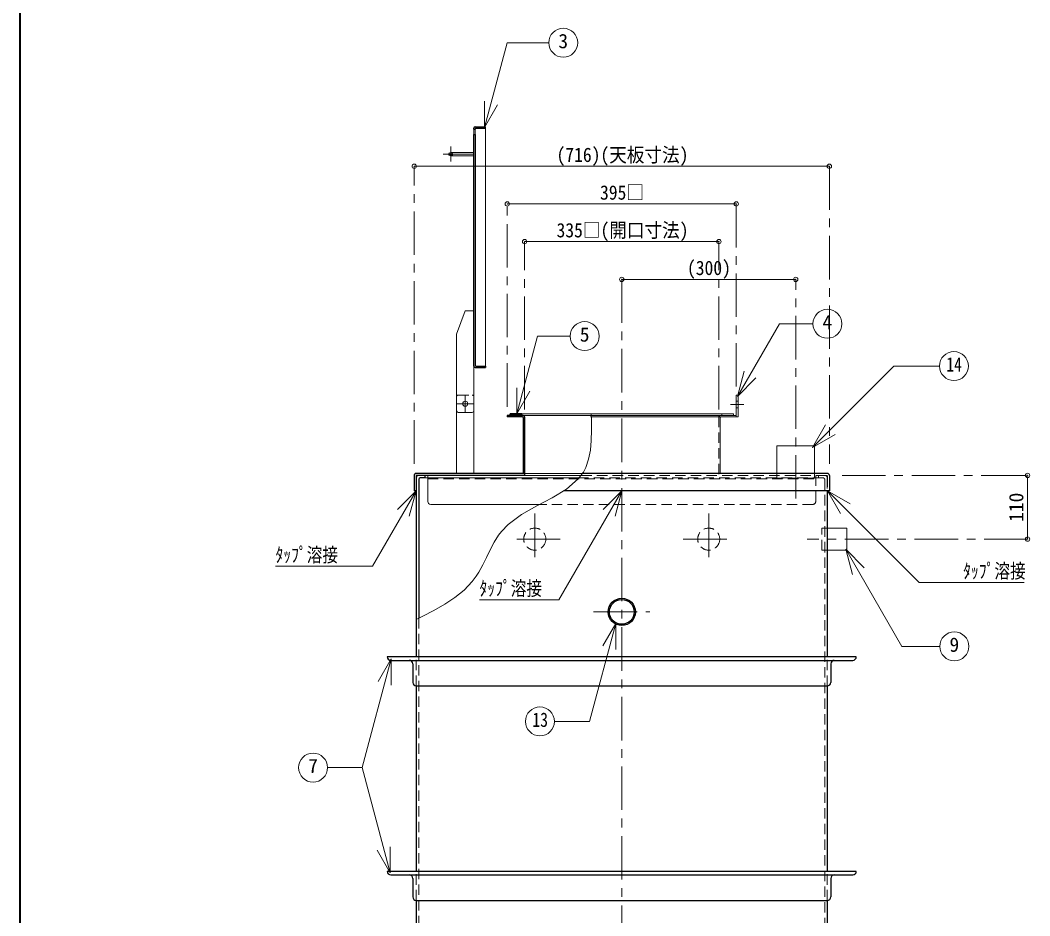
# Model space of a CAD drawing. Units: millimetres at full size, sheet at 1:15; details may follow other scales. Extents: x -3184 to 2891, y -2037 to 2178.
# Drawn here: x -3184 to -1443, y -929 to 616 of the extents above; entities that cross this region are included whole.
import ezdxf
from ezdxf.enums import TextEntityAlignment as Align

# ---------------------------------------------------------------- set-up
doc = ezdxf.new("R2010")
doc.units = ezdxf.units.MM
doc.header["$LTSCALE"] = 15
doc.header["$PDMODE"] = 32
doc.header["$PDSIZE"] = 7.5
doc.linetypes.add('CHAIN1', pattern=[8, 5, -1, 1, -1])
doc.linetypes.add('DASHED1', pattern=[1.8, 1.2, -0.6])
doc.layers.add('0-0', color=7, linetype='Continuous', lineweight=18)
doc.styles.add('ＭＳ ゴシック', font='')
doc.styles.get('ＭＳ ゴシック').set_extended_font_data('MS Gothic')

msp = doc.modelspace()

# ---------------------------------------------------------------- linework, layer by layer
at = {"layer": '0-0', "color": 1, "lineweight": 40}
msp.add_line((-3184.2, -2037.13), (-3184.2, 2177.87), dxfattribs=at)
at = {"layer": '0-0'}
for p, q in [((-2383.68, 430.92), (-2344.57, 576.89)), ((-2272.59, 576.89), (-2344.57, 576.89)), ((-2383.68, 430.92), (-2383.68, 475.92)), ((-2383.68, 430.92), (-2361.18, 469.89)), ((-2401.7, 418.62), (-2401.7, 428.12)), ((-2399.4, 428.12), (-2399.4, 418.62)), ((-2441.7, 387.87), (-2401.7, 387.87)), ((-2441.7, 381.87), (-2401.7, 381.87)), ((-2431.7, 74.37), (-2416.7, 114.37)), ((-2416.7, 114.37), (-2401.7, 114.37)), ((-1947.03, -32.96), (-1874.74, 92.24)), ((-1817.07, 92.24), (-1874.74, 92.24)), ((-2431.7, 74.37), (-2431.7, -57.63)), ((-2327.94, -63.01), (-2292.04, 70.96)), ((-2235.68, 70.96), (-2292.04, 70.96)), ((-2401.7, 19.17), (-2401.7, -57.63)), ((-1817.75, -121), (-1677.38, 19.37)), ((-1598.81, 19.37), (-1677.38, 19.37)), ((-1947.03, -32.96), (-1935.38, 10.5)), ((-1947.03, -32.96), (-1915.21, -1.14)), ((-2327.94, -63.01), (-2327.94, -18.01)), ((-2327.94, -63.01), (-2305.44, -24.04)), ((-2428.7, -60.63), (-2404.7, -60.63)), ((-1949.2, -68.23), (-2200.55, -68.23)), ((-1949.2, -65.93), (-2200.04, -65.93)), ((-1954.2, -62.93), (-2199.36, -62.93)), ((-1954.2, -62.93), (-1954.2, -65.93)), ((-1949.2, -65.93), (-1949.2, -68.23)), ((-1817.75, -121), (-1795.25, -82.03)), ((-1817.75, -121), (-1778.78, -98.5)), ((-2501.5, -195.93), (-2533.32, -227.75)), ((-2501.5, -195.93), (-2513.15, -239.4)), ((-2146.7, -195.93), (-2178.52, -227.75)), ((-2146.7, -195.93), (-2158.35, -239.4)), ((-1791.9, -195.93), (-1769.4, -234.9)), ((-1791.9, -195.93), (-1752.93, -218.43)), ((-1758.7, -260.13), (-1792.2, -260.13)), ((-1758.7, -298.13), (-1758.7, -260.13)), ((-1758.7, -298.13), (-1792.2, -298.13)), ((-1760.28, -296.53), (-1748.64, -340)), ((-1760.28, -296.53), (-1728.46, -328.35)), ((-1760.28, -296.53), (-1663.59, -464.01)), ((-2156.79, -424.41), (-2179.29, -463.38)), ((-2156.79, -424.41), (-2156.79, -469.41)), ((-1598.09, -464.01), (-1663.59, -464.01)), ((-2544.36, -485.8), (-2594.56, -673.16)), ((-2544.36, -485.8), (-2566.86, -524.77)), ((-2544.36, -485.8), (-2544.36, -530.8)), ((-2594.56, -673.16), (-2654.08, -673.16)), ((-2545.93, -854.67), (-2594.56, -673.16)), ((-2545.93, -854.67), (-2568.43, -815.69)), ((-2545.93, -854.67), (-2545.93, -809.67))]:
    msp.add_line(p, q, dxfattribs=at)
at = {"layer": '0-0', "color": 5, "lineweight": 25}
for p, q in [((-2401.7, 428.12), (-2401.7, 429.57)), ((-2401.7, 428.12), (-2399.4, 428.12)), ((-2401.7, 418.62), (-2399.4, 418.62)), ((-2401.7, 19.17), (-2401.7, 418.62)), ((-2399.4, 431.87), (-2381.7, 431.87)), ((-2399.4, 428.42), (-2399.4, 428.12)), ((-2399.4, 418.62), (-2399.4, 20.32)), ((-2399.4, 16.87), (-2381.7, 16.87)), ((-2344.2, -65.93), (-2344.2, -68.23)), ((-2316.5, -65.93), (-2344.2, -65.93)), ((-2317.65, -68.23), (-2344.2, -68.23)), ((-2339.2, -65.93), (-2339.2, -62.93)), ((-2319.2, -62.93), (-2339.2, -62.93)), ((-2319.2, -65.93), (-2319.2, -62.93)), ((-2316.5, -69.38), (-2316.5, -165.93)), ((-2314.2, -68.23), (-2314.2, -169.13)), ((-2504.7, -169.13), (-2504.7, -195.93)), ((-2314.2, -165.93), (-2501.5, -165.93)), ((-2501.5, -170.73), (-2501.5, -195.93)), ((-2501.2, -173.63), (-2501.2, -482.13)), ((-2314.2, -169.13), (-2499.9, -169.13)), ((-2486.2, -173.63), (-2494.45, -173.63)), ((-2486.2, -169.13), (-2486.2, -173.63)), ((-1791.9, -165.93), (-2214.76, -165.93)), ((-1788.7, -169.13), (-1788.7, -195.93)), ((-2496.7, -175.88), (-2496.7, -415.45)), ((-2501.5, -195.93), (-2504.7, -195.93)), ((-1788.7, -195.93), (-2247.22, -195.93)), ((-1792.2, -195.93), (-1792.2, -482.13)), ((-1742.2, -482.13), (-2551.2, -482.13)), ((-2545.2, -488.13), (-1748.2, -488.13)), ((-2507.2, -494.13), (-2507.2, -526.13)), ((-1786.2, -494.13), (-1786.2, -526.13)), ((-2501.2, -532.13), (-2501.2, -852.13)), ((-2501.2, -532.13), (-1792.2, -532.13)), ((-1792.2, -532.13), (-1792.2, -852.13)), ((-1742.2, -852.13), (-2551.2, -852.13)), ((-2545.2, -858.13), (-1748.2, -858.13)), ((-2507.2, -864.13), (-2507.2, -896.13)), ((-1786.2, -864.13), (-1786.2, -896.13)), ((-2501.2, -902.13), (-2501.2, -1219.13))]:
    msp.add_line(p, q, dxfattribs=at)
at = {"layer": '0-0', "color": 4, "lineweight": 9}
for p, q in [((-2381.7, 429.57), (-2381.7, 19.17)), ((-1788.7, 363.87), (-2504.7, 363.87)), ((-2344.2, 298.87), (-1949.2, 298.87)), ((-1979.2, 233.87), (-2314.2, 233.87)), ((-2146.7, 168.87), (-1846.7, 168.87)), ((-1946.2, -30.93), (-1949.2, -30.93)), ((-1949.2, -30.93), (-1949.2, -65.93)), ((-1946.2, -30.93), (-1946.2, -68.23)), ((-2431.7, -165.93), (-2431.7, -57.63)), ((-2401.7, -165.93), (-2401.7, -57.63)), ((-2339.2, -65.15), (-2336.99, -62.93)), ((-2339.2, -63.03), (-2339.11, -62.93)), ((-2337.86, -65.93), (-2334.86, -62.93)), ((-2335.74, -65.93), (-2332.74, -62.93)), ((-2333.62, -65.93), (-2330.62, -62.93)), ((-2331.5, -65.93), (-2328.5, -62.93)), ((-2329.38, -65.93), (-2326.38, -62.93)), ((-2327.26, -65.93), (-2324.26, -62.93)), ((-2325.14, -65.93), (-2322.14, -62.93)), ((-2323.01, -65.93), (-2320.01, -62.93)), ((-2320.89, -65.93), (-2319.2, -64.24)), ((-2319.2, -62.93), (-2199.36, -62.93)), ((-2316.5, -65.93), (-2200.04, -65.93)), ((-1976.9, -69.38), (-1976.9, -165.93)), ((-1949.2, -68.23), (-1946.2, -68.23)), ((-1814.2, -118.13), (-1879.2, -118.13)), ((-1879.2, -164.73), (-1879.2, -118.13)), ((-1814.2, -165.93), (-1814.2, -118.13)), ((-2486.2, -173.63), (-2220.52, -173.63)), ((-2481.2, -214.13), (-2481.2, -169.13)), ((-2214.76, -165.93), (-2314.2, -165.93)), ((-2314.2, -169.13), (-2217.15, -169.13)), ((-1446.7, -174.13), (-1446.7, -279.13)), ((-2476.2, -219.13), (-2288.06, -219.13))]:
    msp.add_line(p, q, dxfattribs=at)
at = {"layer": '0-0', "color": 4, "linetype": 'CHAIN1', "lineweight": 9}
for p, q in [((-2454.7, 384.87), (-2401.7, 384.87)), ((-2441.7, 397.87), (-2441.7, 371.87)), ((-2504.7, -149.13), (-2504.7, 363.87)), ((-1788.7, 363.87), (-1788.7, -149.13)), ((-2344.2, -50.93), (-2344.2, 298.87)), ((-1949.2, -15.93), (-1949.2, 298.87)), ((-2314.2, -55.53), (-2314.2, 233.87)), ((-1979.2, -55.53), (-1979.2, 233.87)), ((-2146.7, 168.87), (-2146.7, -1303.63)), ((-1846.7, -209.13), (-1846.7, 168.87)), ((-2416.7, -60.13), (-2416.7, -31.13)), ((-2402.2, -45.63), (-2431.2, -45.63)), ((-1959.2, -46.93), (-1936.2, -46.93)), ((-1451.7, -169.13), (-1773.5, -169.13)), ((-2296.7, -235.13), (-2296.7, -323.13)), ((-1996.7, -235.13), (-1996.7, -323.13)), ((-2252.7, -279.13), (-2340.7, -279.13)), ((-2040.7, -279.13), (-1952.7, -279.13)), ((-1446.7, -279.13), (-1826.7, -279.13)), ((-2195.2, -404.63), (-2098.2, -404.63))]:
    msp.add_line(p, q, dxfattribs=at)
at = {"layer": '0-0', "color": 4, "linetype": 'DASHED1', "lineweight": 9}
for p, q in [((-2428.7, -30.63), (-2404.7, -30.63)), ((-1949.2, -40.93), (-1946.2, -40.93)), ((-1979.2, -68.23), (-1979.2, -169.13)), ((-1974.2, -62.93), (-1974.2, -65.93)), ((-1949.2, -52.93), (-1946.2, -52.93)), ((-1879.2, -164.73), (-1879.2, -174.13)), ((-1812.2, -214.13), (-1812.2, -169.13)), ((-2481.2, -175.13), (-1812.2, -175.13)), ((-1817.2, -219.13), (-2288.06, -219.13)), ((-1801.7, -298.13), (-1801.7, -260.13)), ((-1792.2, -260.13), (-1801.7, -260.13)), ((-1792.2, -298.13), (-1801.7, -298.13))]:
    msp.add_line(p, q, dxfattribs=at)
at = {"layer": '0-0', "linetype": 'DASHED1'}
for p, q in [((-1798.95, -173.63), (-2220.52, -173.63)), ((-1793.5, -169.13), (-2217.15, -169.13)), ((-1807.2, -169.13), (-1807.2, -173.63)), ((-1792.2, -173.63), (-1792.2, -195.93)), ((-1791.9, -170.73), (-1791.9, -195.93)), ((-1796.7, -175.88), (-1796.7, -1219.13)), ((-2496.7, -415.45), (-2496.7, -1219.13)), ((-2501.2, -532.13), (-2501.2, -482.13)), ((-1792.2, -532.13), (-1792.2, -482.13)), ((-2501.2, -902.13), (-2501.2, -852.13)), ((-1792.2, -902.13), (-1792.2, -852.13))]:
    msp.add_line(p, q, dxfattribs=at)
at = {"layer": '0-0', "color": 5, "lineweight": 25}
for points in [[(-2398.25, 429.57), (-2381.7, 429.57), (-2381.7, 431.87)], [(-2398.25, 19.17), (-2381.7, 19.17), (-2381.7, 16.87)], [(-2501.2, -902.13), (-1792.2, -902.13), (-1792.2, -1219.13)]]:
    msp.add_lwpolyline(points, dxfattribs=at)
at = {"layer": '0-0'}
for points in [[(-2199.36, -62.93), (-2199.06, -73.42), (-2198.78, -91.34), (-2199.19, -108.81), (-2200.72, -125.57), (-2203.81, -141.31), (-2208.88, -155.78), (-2212.91, -163.46), (-2221.84, -175.4), (-2242.19, -192.87), (-2266.78, -207.83), (-2293.3, -221.91), (-2319.43, -236.77), (-2342.84, -254.05), (-2354.26, -265.83), (-2359.28, -272.41), (-2366.91, -284.56), (-2373.65, -297.38), (-2379.95, -310.51), (-2386.3, -323.54), (-2393.17, -336.09), (-2397.57, -343), (-2404.63, -352.37), (-2418.64, -366.93), (-2434.6, -379.81), (-2452.07, -391.37), (-2470.65, -401.99), (-2489.9, -412.02), (-2501.2, -417.72)], [(-2501.5, -195.93), (-2576.54, -325.89), (-2743.94, -325.89)], [(-2146.7, -195.93), (-2255.16, -383.78), (-2392.16, -383.78)], [(-1791.9, -195.93), (-1634.02, -353.81), (-1452.92, -353.81)], [(-2156.79, -424.41), (-2202.08, -593.44), (-2262.77, -593.44)]]:
    msp.add_lwpolyline(points, dxfattribs=at)
at = {"layer": '0-0', "color": 4, "linetype": 'DASHED1', "lineweight": 9}
msp.add_lwpolyline([(-1814.2, -165.93), (-1814.2, -174.13), (-1879.2, -174.13)], dxfattribs=at)
at = {"layer": '0-0'}
for centre, radius in [((-2247.59, 576.89), 25), ((-1792.07, 92.24), 25), ((-2210.68, 70.96), 25), ((-1573.81, 19.37), 25), ((-2416.7, -45.63), 4.5), ((-1573.09, -464.01), 25), ((-2287.77, -593.44), 25), ((-2679.08, -673.16), 25)]:
    msp.add_circle(centre, radius, dxfattribs=at)
at = {"layer": '0-0', "color": 5, "lineweight": 25}
for centre, radius in [((-2441.7, 384.87), 3), ((-2146.7, -404.63), 23.5), ((-2146.7, -404.63), 21.35)]:
    msp.add_circle(centre, radius, dxfattribs=at)
at = {"layer": '0-0', "color": 4, "linetype": 'DASHED1', "lineweight": 9}
for centre in [(-2296.7, -279.13), (-1996.7, -279.13)]:
    msp.add_circle(centre, 19, dxfattribs=at)
at = {"layer": '0-0', "color": 5, "lineweight": 25}
for centre, radius, start, end in [((-2399.4, 429.57), 2.3, 90, 180), ((-2398.25, 428.42), 1.15, 90, 180), ((-2399.4, 19.17), 2.3, 180, 270), ((-2398.25, 20.32), 1.15, 180, 270), ((-2317.65, -69.38), 1.15, 0, 90), ((-2316.5, -68.23), 2.3, 0, 90), ((-2501.5, -169.13), 3.2, 90, 180), ((-2499.9, -170.73), 1.6, 90, 180), ((-2496.7, -173.63), 4.5, 90, 180), ((-2494.45, -175.88), 2.25, 90, 180), ((-1791.9, -169.13), 3.2, 0, 90), ((-2545.2, -482.13), 6, 180, 270), ((-1748.2, -482.13), 6, 270, 0), ((-2513.2, -494.13), 6, 0, 90), ((-1780.2, -494.13), 6, 90, 180), ((-2501.2, -526.13), 6, 180, 270), ((-1792.2, -526.13), 6, 270, 0), ((-2545.2, -852.13), 6, 180, 270), ((-1748.2, -852.13), 6, 270, 0), ((-2513.2, -864.13), 6, 0, 90), ((-1780.2, -864.13), 6, 90, 180), ((-2501.2, -896.13), 6, 180, 270), ((-1792.2, -896.13), 6, 270, 0)]:
    msp.add_arc(centre, radius, start, end, dxfattribs=at)
at = {"layer": '0-0', "color": 4, "linetype": 'DASHED1', "lineweight": 9}
for centre, radius, start, end in [((-2428.7, -33.63), 3, 90, 180), ((-2404.7, -33.63), 3, 0, 90), ((-1976.9, -68.23), 2.3, 90, 180), ((-1451.7, -174.13), 5, 0, 90), ((-1817.2, -214.13), 5, 270, 0)]:
    msp.add_arc(centre, radius, start, end, dxfattribs=at)
at = {"layer": '0-0'}
for centre, start, end in [((-2428.7, -57.63), 180, 270), ((-2404.7, -57.63), 270, 0)]:
    msp.add_arc(centre, 3, start, end, dxfattribs=at)
at = {"layer": '0-0', "color": 4, "lineweight": 9}
for centre, radius, start, end in [((-1975.75, -69.38), 1.15, 90, 180), ((-2476.2, -214.13), 5, 180, 270)]:
    msp.add_arc(centre, radius, start, end, dxfattribs=at)
at = {"layer": '0-0', "linetype": 'DASHED1'}
for centre, radius in [((-1798.95, -175.88), 2.25), ((-1796.7, -173.63), 4.5), ((-1793.5, -170.73), 1.6)]:
    msp.add_arc(centre, radius, 0, 90, dxfattribs=at)
at = {"layer": '0-0', "color": 1}
for p in [(-2504.7, 363.87), (-1788.7, 363.87), (-2344.2, 298.87), (-1949.2, 298.87), (-2314.2, 233.87), (-1979.2, 233.87), (-2146.7, 168.87), (-1846.7, 168.87), (-1446.7, -169.13), (-1446.7, -279.13)]:
    msp.add_point(p, dxfattribs=at)

# ---------------------------------------------------------------- texts
at = {"layer": '0-0', "style": 'ＭＳ ゴシック'}
for s, p in [('3', (-2256.03, 560.01)), ('4', (-1800.51, 75.36)), ('5', (-2219.12, 54.08)), ('9', (-1581.53, -480.88)), ('7', (-2687.52, -690.04))]:
    msp.add_text(s, height=24.74, dxfattribs=at).set_placement(p, align=Align.BOTTOM_LEFT)
for s, width, p in [('(716)(天板寸法)', 0.9, (-2259.2, 363.87)), ('395□', 0.9, (-2184.2, 298.87)), ('335□(開口寸法)', 0.9, (-2259.2, 233.87)), ('(300)', 0.9, (-2034.2, 168.87)), ('14', 0.8, (-1586.93, 2.49)), ('ﾀｯﾌﾟ溶接', 0.8, (-2743.94, -325.89)), ('ﾀｯﾌﾟ溶接', 0.8, (-1557.92, -353.81)), ('ﾀｯﾌﾟ溶接', 0.8, (-2392.16, -383.78)), ('13', 0.8, (-2300.9, -610.31))]:
    msp.add_text(s, height=24.74, dxfattribs=dict(at, width=width)).set_placement(p, align=Align.BOTTOM_LEFT)
msp.add_text('110', height=24.74, rotation=90, dxfattribs=at).set_placement((-1446.7, -249.44), align=Align.BOTTOM_LEFT)

doc.saveas('drawing.dxf')
